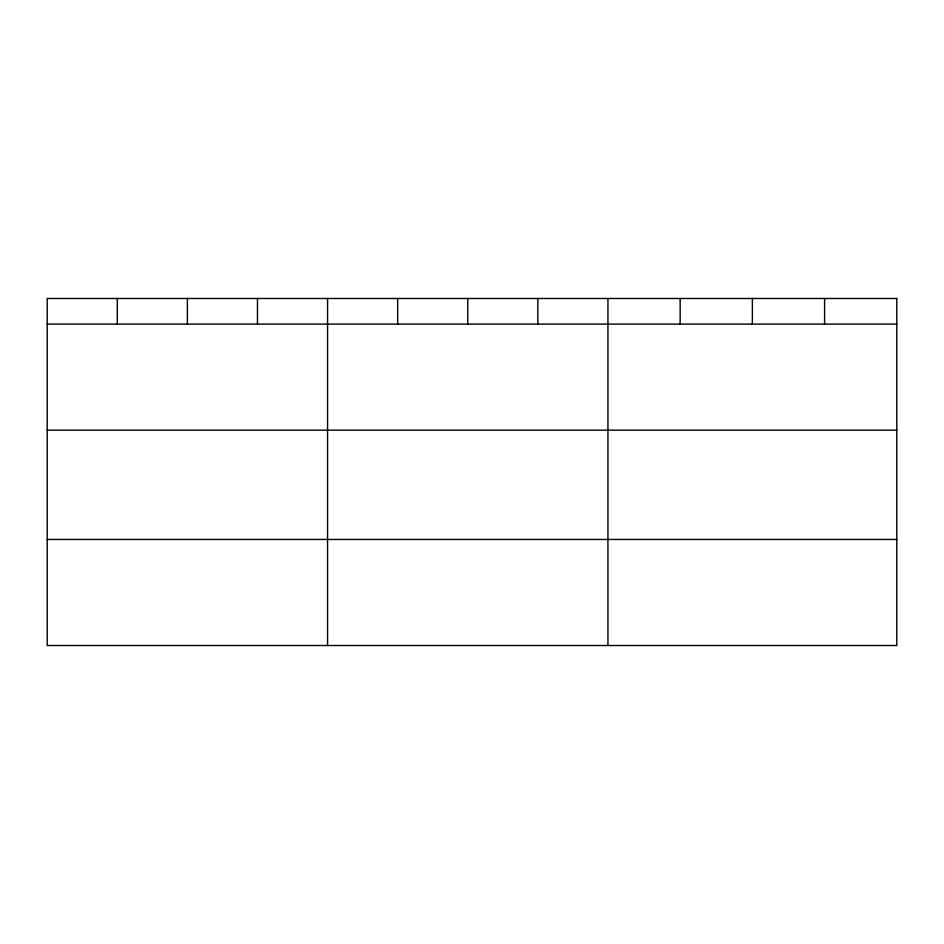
<?xml version="1.0" encoding="UTF-8"?>
<svg xmlns="http://www.w3.org/2000/svg" width="944" height="944" viewBox="0 0 944 944"><rect width="100%" height="100%" fill="white"/><g stroke="black" fill="none" stroke-linecap="round" stroke-linejoin="round"><path stroke-width="1.42" d="M47.2 324.099L896.8 324.099M47.2 430.169L896.8 430.169M47.2 539.449L896.8 539.449M824.584 298.481L824.584 324.099M752.368 298.481L752.368 324.099M680.152 298.481L680.152 324.099M607.936 298.481L607.936 645.519M537.844 298.481L537.844 324.099M467.752 298.481L467.752 324.099M397.66 298.481L397.66 324.099M327.568 298.481L327.568 645.519M257.476 298.481L257.476 324.099M187.384 298.481L187.384 324.099M117.292 298.481L117.292 324.099M896.8 298.481L47.2 298.481L47.2 645.519L896.8 645.519L896.8 298.481"/></g></svg>
